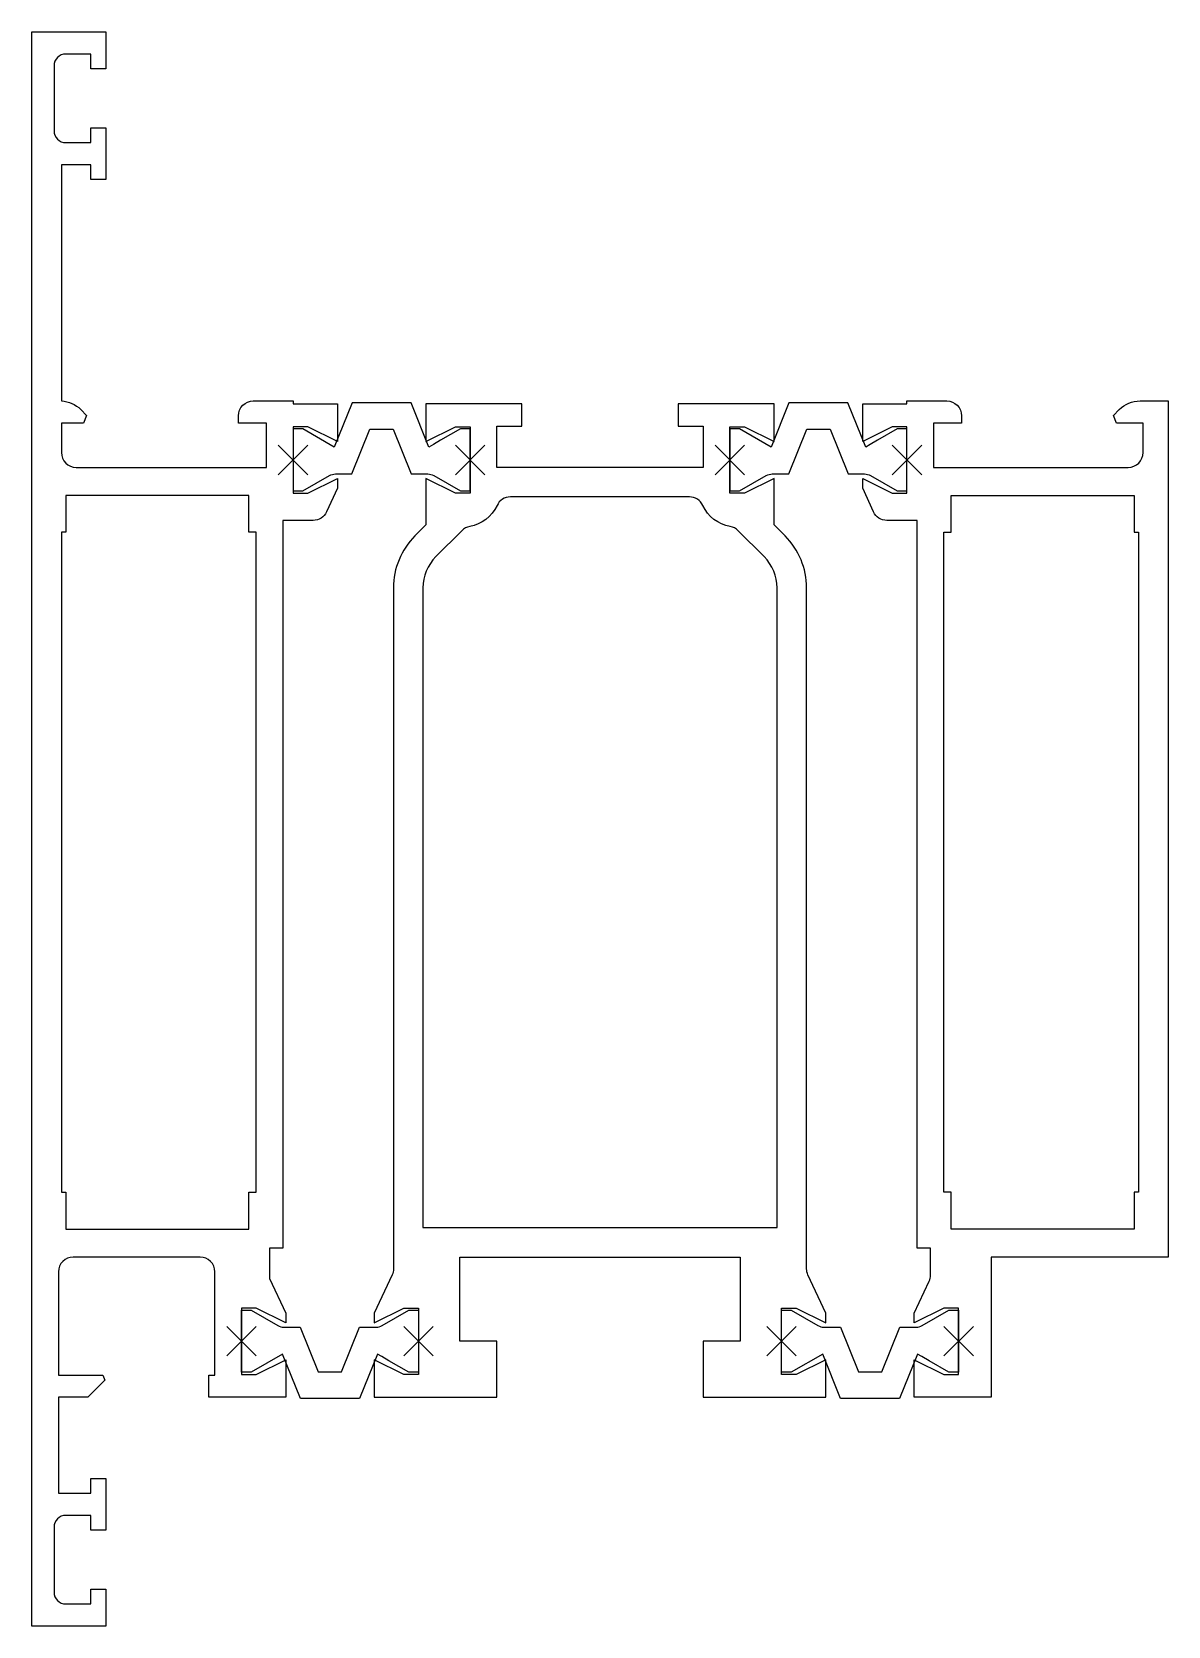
# Model space of a CAD drawing. Header units: millimetres. Extents: x -77 to 0, y -19 to 89.
import ezdxf

# ---------------------------------------------------------------- set-up
doc = ezdxf.new("R2010")
doc.units = ezdxf.units.MM
doc.header["$PDMODE"] = 3
doc.header["$PDSIZE"] = 1
doc.layers.add('X_SNAP', color=7, linetype='Continuous', lineweight=0, plot=False)

msp = doc.modelspace()

# ---------------------------------------------------------------- linework, layer by layer
for points in [[(-59.3, 64), (-59.3, 63.8), (-56.3, 63.8), (-56.3, 61.25), (-58.3, 62.25), (-59.3, 62.25), (-59.3, 57.75), (-58.3, 57.75), (-56.3, 58.75), (-56.3, 58.1), (-57.03, 56.49, -0.294108), (-57.94, 55.9), (-60, 55.9), (-60, 6.6), (-60.9, 6.6), (-60.9, 4.56), (-59.8, 2.2), (-59.8, 1.55), (-61.8, 2.55), (-62.8, 2.55), (-62.8, -1.95), (-61.8, -1.95), (-59.8, -0.95), (-59.8, -3.5), (-65, -3.5), (-65, -2), (-64.6, -2), (-64.6, 5, 0.414214), (-65.6, 6), (-74.2, 6, 0.414214), (-75.2, 5), (-75.2, -2), (-72.2, -2), (-72.06, -2.34), (-73.22, -3.5), (-75.2, -3.5), (-75.2, -10), (-73, -10), (-73, -9), (-72, -9), (-72, -12.5), (-73, -12.5), (-73, -11.5), (-74.7, -11.5, 0.414214), (-75.5, -12.3), (-75.5, -16.7, 0.414214), (-74.7, -17.5), (-73, -17.5), (-73, -16.5), (-72, -16.5), (-72, -19), (-77, -19), (-77, 89), (-72, 89), (-72, 86.5), (-73, 86.5), (-73, 87.5), (-74.7, 87.5, 0.414214), (-75.5, 86.7), (-75.5, 82.3, 0.414214), (-74.7, 81.5), (-73, 81.5), (-73, 82.5), (-72, 82.5), (-72, 79), (-73, 79), (-73, 80), (-75, 80), (-75, 64, -0.185034), (-73.69, 63.42), (-73.29, 63.01), (-73.5, 62.5), (-75, 62.5), (-75, 60.5, 0.414214), (-74, 59.5), (-61.1, 59.5), (-61.1, 62.5), (-63, 62.5), (-63, 63, -0.414214), (-62, 64), (-59.3, 64)], [(-51.29, 59.05), (-50.17, 59.05, -0.131652), (-49.77, 58.94), (-47.96, 57.9), (-47.3, 57.9), (-47.3, 62.1), (-47.96, 62.1), (-49.3, 61.33), (-49.79, 61.04), (-50.09, 60.87), (-51.3, 63.88), (-55.3, 63.88), (-56.51, 60.87), (-58.64, 62.1), (-59.3, 62.1), (-59.3, 57.9), (-58.64, 57.9), (-56.83, 58.94, -0.131652), (-56.43, 59.05), (-55.31, 59.05), (-54.09, 62.08), (-52.52, 62.08)], [(-53.8, 2.2), (-53.8, 1.55), (-51.8, 2.55), (-50.8, 2.55), (-50.8, -1.95), (-51.8, -1.95), (-53.8, -0.95), (-53.8, -3.5), (-45.5, -3.5), (-45.5, 0.3), (-48, 0.3), (-48, 6), (-29, 6), (-29, 0.3), (-31.5, 0.3), (-31.5, -3.5), (-23.2, -3.5), (-23.2, -0.95), (-25.2, -1.95), (-26.2, -1.95), (-26.2, 2.55), (-25.2, 2.55), (-23.2, 1.55), (-23.2, 2.2), (-24.41, 4.79, -0.109518), (-24.5, 5.21), (-24.5, 51.33, 0.198912), (-25.96, 54.86), (-26.7, 55.6), (-26.7, 58.1), (-26.7, 58.1), (-26.7, 58.75), (-28.7, 57.75), (-29.7, 57.75), (-29.7, 62.25), (-28.7, 62.25), (-26.7, 61.25), (-26.7, 63.8), (-33.2, 63.8), (-33.2, 62.3), (-31.5, 62.3), (-31.5, 59.5), (-45.5, 59.5), (-45.5, 62.3), (-43.8, 62.3), (-43.8, 63.8), (-50.3, 63.8), (-50.3, 61.25), (-48.3, 62.25), (-47.3, 62.25), (-47.3, 57.75), (-48.3, 57.75), (-50.3, 58.75), (-50.3, 55.6), (-51.04, 54.86, 0.198912), (-52.5, 51.33), (-52.5, 5.21, -0.109518), (-52.59, 4.79), (-53.8, 2.2)], [(-21.69, 59.05), (-20.57, 59.05, -0.131652), (-20.17, 58.94), (-18.36, 57.9), (-17.7, 57.9), (-17.7, 62.1), (-18.36, 62.1), (-19.7, 61.33), (-20.19, 61.04), (-20.49, 60.87), (-21.7, 63.88), (-25.7, 63.88), (-26.91, 60.87), (-29.04, 62.1), (-29.7, 62.1), (-29.7, 57.9), (-29.04, 57.9), (-27.23, 58.94, -0.131652), (-26.83, 59.05), (-25.71, 59.05), (-24.49, 62.08), (-22.91, 62.08)], [(-17.7, 64), (-15, 64, -0.414214), (-14, 63), (-14, 62.5), (-15.9, 62.5), (-15.9, 59.5), (-2.7, 59.5, 0.414214), (-1.7, 60.5), (-1.7, 62.5), (-3.5, 62.5), (-3.71, 63.01), (-3.31, 63.41, -0.198912), (-1.9, 64), (0, 64), (0, 6), (-12, 6), (-12, -3.5), (-17.2, -3.5), (-17.2, -0.95), (-15.2, -1.95), (-14.2, -1.95), (-14.2, 2.55), (-15.2, 2.55), (-17.2, 1.55), (-17.2, 2.2), (-16.19, 4.36, 0.109518), (-16.1, 4.78), (-16.1, 6.6), (-17, 6.6), (-17, 55.9), (-19.06, 55.9, -0.294108), (-19.97, 56.49), (-20.7, 58.1), (-20.7, 58.75), (-18.7, 57.75), (-17.7, 57.75), (-17.7, 62.25), (-18.7, 62.25), (-20.7, 61.25), (-20.7, 63.8), (-17.7, 63.8), (-17.7, 64)], [(-27.38, 53.45), (-29.14, 55.21, 0.154989), (-29.67, 55.49, -0.248244), (-31.53, 56.91, 0.293963), (-32.44, 57.5), (-44.57, 57.5, 0.293963), (-45.48, 56.91, -0.248244), (-47.33, 55.49, 0.154989), (-47.86, 55.21), (-49.62, 53.45, 0.198912), (-50.5, 51.33), (-50.5, 8), (-26.5, 8), (-26.5, 51.33, 0.198912), (-27.38, 53.45)], [(-54.79, 1.25), (-53.67, 1.25, 0.131652), (-53.27, 1.36), (-51.46, 2.4), (-50.8, 2.4), (-50.8, -1.8), (-51.46, -1.8), (-52.8, -1.03), (-53.29, -0.74), (-53.59, -0.57), (-54.8, -3.58), (-58.8, -3.58), (-60.01, -0.57), (-62.14, -1.8), (-62.8, -1.8), (-62.8, 2.4), (-62.14, 2.4), (-60.33, 1.36, 0.131652), (-59.93, 1.25), (-58.81, 1.25), (-57.59, -1.78), (-56.01, -1.78)], [(-18.19, 1.25), (-17.07, 1.25, 0.131652), (-16.67, 1.36), (-14.86, 2.4), (-14.2, 2.4), (-14.2, -1.8), (-14.86, -1.8), (-16.2, -1.03), (-16.69, -0.74), (-16.99, -0.57), (-18.2, -3.58), (-22.2, -3.58), (-23.41, -0.57), (-25.54, -1.8), (-26.2, -1.8), (-26.2, 2.4), (-25.54, 2.4), (-23.73, 1.36, 0.131652), (-23.33, 1.25), (-22.21, 1.25), (-20.99, -1.78), (-19.41, -1.78)]]:
    msp.add_lwpolyline(points, format="xyb", close=True)
for points in [[(-74.7, 7.9), (-62.3, 7.9), (-62.3, 10.4), (-61.8, 10.4), (-61.8, 55.1), (-62.3, 55.1), (-62.3, 57.6), (-74.7, 57.6), (-74.7, 55.1), (-75, 55.1), (-75, 10.4), (-74.7, 10.4), (-74.7, 7.9)], [(-2.3, 7.9), (-14.7, 7.9), (-14.7, 10.4), (-15.2, 10.4), (-15.2, 55.1), (-14.7, 55.1), (-14.7, 57.6), (-2.3, 57.6), (-2.3, 55.1), (-2, 55.1), (-2, 10.4), (-2.3, 10.4), (-2.3, 7.9)]]:
    msp.add_lwpolyline(points, close=True)
at = {"layer": 'X_SNAP'}
for p in [(-59.3, 60), (-59.3, 60), (-59.3, 60), (-47.3, 60), (-47.3, 60), (-47.3, 60), (-29.7, 60), (-29.7, 60), (-29.7, 60), (-17.7, 60), (-17.7, 60), (-17.7, 60), (-62.8, 0.3), (-62.8, 0.3), (-62.8, 0.3), (-50.8, 0.3), (-50.8, 0.3), (-50.8, 0.3), (-26.2, 0.3), (-26.2, 0.3), (-26.2, 0.3), (-14.2, 0.3), (-14.2, 0.3), (-14.2, 0.3)]:
    msp.add_point(p, dxfattribs=at)

doc.saveas('drawing.dxf')
